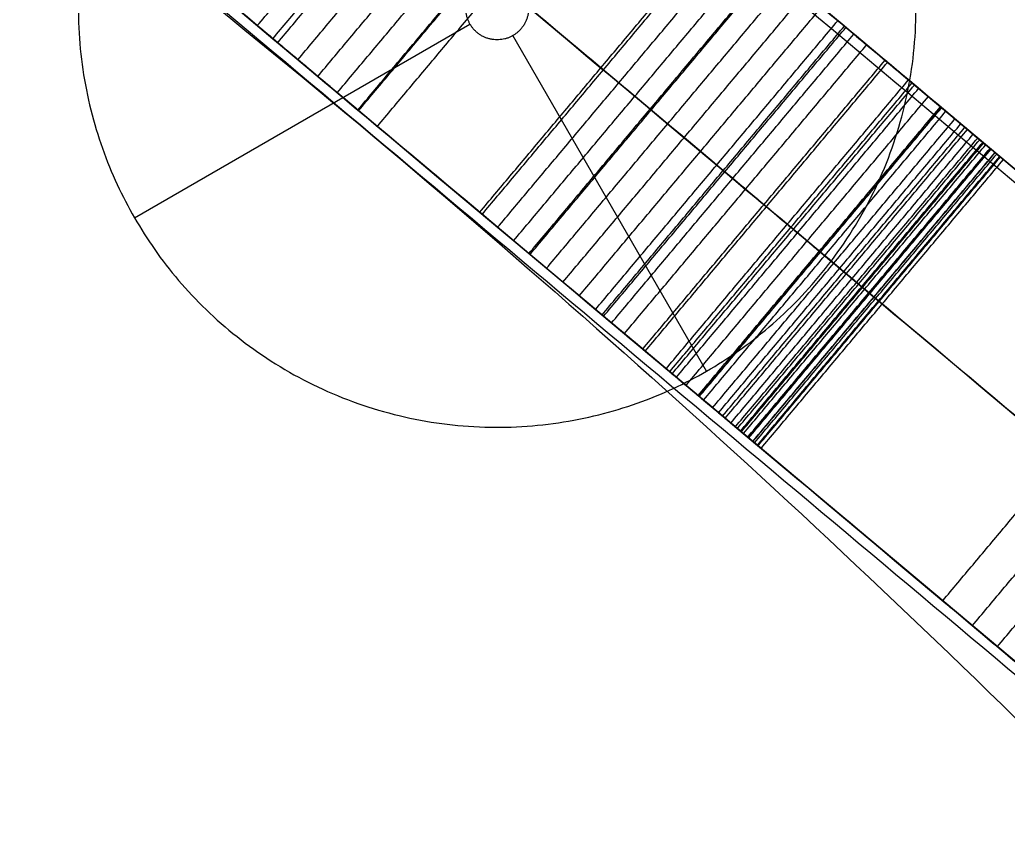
# Model space of a CAD drawing. Header units: millimetres. Extents: x -610 to 610, y -610 to 610.
# Drawn here: x 333.93 to 381.13, y 384.51 to 423.59 of the extents above; entities that cross this region are included whole.
import ezdxf

# ---------------------------------------------------------------- set-up
doc = ezdxf.new("R2010")
doc.units = ezdxf.units.MM
doc.layers.add('base', color=7, linetype='Continuous', true_color=0xffecbc)

msp = doc.modelspace()

# ---------------------------------------------------------------- linework, layer by layer
at = {"layer": 'base'}
for p, q in [((535.928, 286.834, 122.966), (227.778, 545.403, 122.966)), ((524.358, 273.045, 122.966), (216.208, 531.614, 122.966)), ((339.41, 414.135, -13.034), (355.432, 423.385, -13.034)), ((339.41, 414.135, -31.034), (355.432, 423.385, -31.034)), ((366.731, 406.815, -13.034), (357.481, 422.836, -13.034)), ((366.731, 406.815, -31.034), (357.481, 422.836, -31.034)), ((355.828, 414.459, 244.966), (355.828, 414.459, 190.199)), ((355.828, 414.459, 138.601), (355.828, 414.459, 0.966))]:
    msp.add_line(p, q, dxfattribs=at)
for centre, radius in [((0, 0, 249.466), 610), ((0, 0, 250.466), 610), ((0, 0, 243.455), 607.51), ((0, 0, 256.476), 607.51), ((0, 0, 240.966), 601.5), ((0, 0, 258.966), 601.5)]:
    msp.add_circle(centre, radius, dxfattribs=at)
at = {"layer": 'base', "extrusion": (0, 0, -1)}
for centre, radius in [((0, 0, 3.534), 610), ((0, 0, 4.534), 610), ((0, 0, -2.476), 607.51), ((0, 0, 10.545), 607.51), ((0, 0, -4.966), 601.5), ((0, 0, 13.034), 601.5)]:
    msp.add_circle(centre, radius, dxfattribs=at)
at = {"layer": 'base'}
for points, weights, degree, knots in [([(-495.198, -356.201, -4.034), (-851.399, 138.996, -4.034), (-356.201, 495.198, -4.034), (138.996, 851.399, -4.034), (495.198, 356.201, -4.034), (851.399, -138.996, -4.034), (356.201, -495.198, -4.034), (-138.996, -851.399, -4.034), (-495.198, -356.201, -4.034)], [1, 0.707106781187, 1, 0.707106781187, 1, 0.707106781187, 1, 0.707106781187, 1], 2, [0, 0, 0, 958.185759, 958.185759, 1916.371519, 1916.371519, 2874.557278, 2874.557278, 3832.743037, 3832.743037, 3832.743037]), ([(-610, 0, 249.966), (-610, -610, 249.966), (0, -610, 249.966), (610, -610, 249.966), (610, 0, 249.966), (610, 610, 249.966), (0, 610, 249.966), (-610, 610, 249.966), (-610, 0, 249.966)], [1, 0.707106781187, 1, 0.707106781187, 1, 0.707106781187, 1, 0.707106781187, 1], 2, [0, 0, 0, 958.185759, 958.185759, 1916.371519, 1916.371519, 2874.557278, 2874.557278, 3832.743037, 3832.743037, 3832.743037]), ([(32.649, -544.756, 240.966), (-510.363, -577.301, 240.966), (-544.649, -34.396, 240.966), (-578.935, 508.509, 240.966), (-36.142, 544.535, 240.966), (506.65, 580.562, 240.966), (544.417, 37.888, 240.966), (582.184, -504.785, 240.966), (39.634, -544.292, 240.966)], [1, 0.708239625255, 1, 0.708239625255, 1, 0.708239625255, 1, 0.708239625255, 1], 2, [654.018286, 654.018286, 654.018286, 1509.504571, 1509.504571, 2364.990855, 2364.990855, 3220.47714, 3220.47714, 4075.963425, 4075.963425, 4075.963425]), ([(32.649, -544.756, 244.966), (-510.363, -577.301, 244.966), (-544.649, -34.396, 244.966), (-578.935, 508.509, 244.966), (-36.142, 544.535, 244.966), (506.65, 580.562, 244.966), (544.417, 37.888, 244.966), (582.184, -504.785, 244.966), (39.634, -544.292, 244.966)], [1, 0.708239625255, 1, 0.708239625255, 1, 0.708239625255, 1, 0.708239625255, 1], 2, [654.018286, 654.018286, 654.018286, 1509.504571, 1509.504571, 2364.990855, 2364.990855, 3220.47714, 3220.47714, 4075.963425, 4075.963425, 4075.963425]), ([(32.649, -544.756, 242.966), (-510.363, -577.301, 242.966), (-544.649, -34.396, 242.966), (-578.935, 508.509, 242.966), (-36.142, 544.535, 242.966), (506.65, 580.562, 242.966), (544.417, 37.888, 242.966), (582.184, -504.785, 242.966), (39.634, -544.292, 242.966)], [1, 0.708239625255, 1, 0.708239625255, 1, 0.708239625255, 1, 0.708239625255, 1], 2, [654.018286, 654.018286, 654.018286, 1509.504571, 1509.504571, 2364.990855, 2364.990855, 3220.47714, 3220.47714, 4075.963425, 4075.963425, 4075.963425]), ([(339.41, 414.135, -13.034), (329.41, 431.456, -13.034), (346.731, 441.456, -13.034), (364.051, 451.456, -13.034), (374.051, 434.135, -13.034), (384.051, 416.815, -13.034), (366.731, 406.815, -13.034), (349.41, 396.815, -13.034), (339.41, 414.135, -13.034)], [1, 0.707106781187, 1, 0.707106781187, 1, 0.707106781187, 1, 0.707106781187, 1], 2, [0, 0, 0, 31.415927, 31.415927, 62.831853, 62.831853, 94.24778, 94.24778, 125.663706, 125.663706, 125.663706]), ([(339.41, 414.135, -31.034), (329.41, 431.456, -31.034), (346.731, 441.456, -31.034), (364.051, 451.456, -31.034), (374.051, 434.135, -31.034), (384.051, 416.815, -31.034), (366.731, 406.815, -31.034), (349.41, 396.815, -31.034), (339.41, 414.135, -31.034)], [1, 0.707106781187, 1, 0.707106781187, 1, 0.707106781187, 1, 0.707106781187, 1], 2, [0, 0, 0, 31.415927, 31.415927, 62.831853, 62.831853, 94.24778, 94.24778, 125.663706, 125.663706, 125.663706]), ([(339.41, 414.135, -22.034), (329.41, 431.456, -22.034), (346.731, 441.456, -22.034), (364.051, 451.456, -22.034), (374.051, 434.135, -22.034), (384.051, 416.815, -22.034), (366.731, 406.815, -22.034), (349.41, 396.815, -22.034), (339.41, 414.135, -22.034)], [1, 0.707106781187, 1, 0.707106781187, 1, 0.707106781187, 1, 0.707106781187, 1], 2, [0, 0, 0, 31.415927, 31.415927, 62.831853, 62.831853, 94.24778, 94.24778, 125.663706, 125.663706, 125.663706]), ([(367.466, 428.19, 138.544), (367.506, 428.157, 138.529), (367.545, 428.124, 138.514), (367.584, 428.091, 138.5), (367.828, 427.887, 138.412), (368.074, 427.68, 138.34), (368.323, 427.471, 138.284), (368.576, 427.259, 138.226), (368.831, 427.046, 138.185), (369.086, 426.831, 138.159), (369.346, 426.613, 138.132), (369.607, 426.394, 138.122), (369.868, 426.175, 138.128), (370.131, 425.954, 138.134), (370.394, 425.734, 138.155), (370.656, 425.514, 138.192), (370.919, 425.293, 138.228), (371.181, 425.073, 138.28), (371.441, 424.855, 138.345), (371.704, 424.634, 138.411), (371.965, 424.416, 138.491), (372.223, 424.199, 138.584), (372.484, 423.98, 138.678), (372.742, 423.763, 138.786), (372.997, 423.549, 138.905), (373.256, 423.332, 139.027), (373.511, 423.118, 139.162), (373.762, 422.907, 139.308), (374.277, 422.475, 139.608), (374.775, 422.057, 139.959), (375.251, 421.658, 140.354), (375.745, 421.243, 140.764), (376.216, 420.849, 141.222), (376.658, 420.477, 141.721), (377.119, 420.09, 142.243), (377.55, 419.729, 142.81), (377.946, 419.397, 143.416), (378.358, 419.051, 144.048), (378.733, 418.737, 144.723), (379.064, 418.458, 145.432), (379.411, 418.168, 146.173), (379.71, 417.916, 146.951), (379.961, 417.706, 147.754), (380.091, 417.597, 148.171), (380.208, 417.499, 148.595), (380.311, 417.412, 149.025), (380.417, 417.323, 149.466), (380.51, 417.246, 149.912), (380.588, 417.18, 150.363), (380.752, 417.042, 151.305), (380.855, 416.955, 152.264), (380.903, 416.916, 153.227), (380.963, 416.865, 154.47), (380.551, 417.211, 155.593), (379.772, 417.865, 156.31)], [1, 1, 1, 1, 1, 1, 1, 1, 1, 1, 1, 1, 1, 1, 1, 1, 1, 1, 1, 1, 1, 1, 1, 1, 1, 1, 1, 1, 1, 1, 1, 1, 1, 1, 1, 1, 1, 1, 1, 1, 1, 1, 1, 1, 1, 1, 1, 1, 1, 1, 1, 1, 0.915105733995, 0.915105733995, 1], 3, [1906.864799, 1906.864799, 1906.864799, 1906.864799, 1907.024916, 1907.024916, 1907.024916, 1908.013528, 1908.013528, 1908.013528, 1909.01806, 1909.01806, 1909.01806, 1910.039247, 1910.039247, 1910.039247, 1911.06999, 1911.06999, 1911.06999, 1912.107195, 1912.107195, 1912.107195, 1913.154889, 1913.154889, 1913.154889, 1914.216163, 1914.216163, 1914.216163, 1915.293393, 1915.293393, 1915.293393, 1917.502757, 1917.502757, 1917.502757, 1919.794297, 1919.794297, 1919.794297, 1922.183385, 1922.183385, 1922.183385, 1924.675663, 1924.675663, 1924.675663, 1927.278617, 1927.278617, 1927.278617, 1928.629144, 1928.629144, 1928.629144, 1930.015957, 1930.015957, 1930.015957, 1932.912329, 1932.912329, 1932.912329, 1936.48356, 1936.48356, 1936.48356, 1936.48356]), ([(355.432, 423.385, -13.034), (356.182, 422.086, -13.034), (357.481, 422.836, -13.034), (358.78, 423.586, -13.034), (358.03, 424.885, -13.034), (357.28, 426.184, -13.034), (355.981, 425.434, -13.034), (354.682, 424.684, -13.034), (355.432, 423.385, -13.034)], [1, 0.707106781187, 1, 0.707106781187, 1, 0.707106781187, 1, 0.707106781187, 1], 2, [125.663706, 125.663706, 125.663706, 128.019901, 128.019901, 130.376095, 130.376095, 132.73229, 132.73229, 135.088484, 135.088484, 135.088484]), ([(355.432, 423.385, -31.034), (356.182, 422.086, -31.034), (357.481, 422.836, -31.034), (358.78, 423.586, -31.034), (358.03, 424.885, -31.034), (357.28, 426.184, -31.034), (355.981, 425.434, -31.034), (354.682, 424.684, -31.034), (355.432, 423.385, -31.034)], [1, 0.707106781187, 1, 0.707106781187, 1, 0.707106781187, 1, 0.707106781187, 1], 2, [125.663706, 125.663706, 125.663706, 128.019901, 128.019901, 130.376095, 130.376095, 132.73229, 132.73229, 135.088484, 135.088484, 135.088484]), ([(355.432, 423.385, -22.034), (356.182, 422.086, -22.034), (357.481, 422.836, -22.034), (358.78, 423.586, -22.034), (358.03, 424.885, -22.034), (357.28, 426.184, -22.034), (355.981, 425.434, -22.034), (354.682, 424.684, -22.034), (355.432, 423.385, -22.034)], [1, 0.707106781187, 1, 0.707106781187, 1, 0.707106781187, 1, 0.707106781187, 1], 2, [125.663706, 125.663706, 125.663706, 128.019901, 128.019901, 130.376095, 130.376095, 132.73229, 132.73229, 135.088484, 135.088484, 135.088484]), ([(361.681, 421.296, 138.544), (361.721, 421.263, 138.529), (361.76, 421.23, 138.514), (361.799, 421.197, 138.5), (362.043, 420.993, 138.412), (362.289, 420.786, 138.34), (362.538, 420.577, 138.284), (362.791, 420.365, 138.226), (363.045, 420.151, 138.185), (363.301, 419.937, 138.159), (363.561, 419.718, 138.132), (363.822, 419.499, 138.122), (364.083, 419.281, 138.128), (364.346, 419.06, 138.134), (364.609, 418.839, 138.155), (364.871, 418.62, 138.192), (365.134, 418.399, 138.228), (365.396, 418.179, 138.28), (365.656, 417.96, 138.345), (365.919, 417.74, 138.411), (366.18, 417.521, 138.491), (366.437, 417.305, 138.584), (366.699, 417.086, 138.678), (366.957, 416.869, 138.786), (367.212, 416.655, 138.905), (367.471, 416.438, 139.027), (367.726, 416.224, 139.162), (367.977, 416.013, 139.308), (368.492, 415.581, 139.608), (368.99, 415.163, 139.959), (369.466, 414.763, 140.354), (369.96, 414.349, 140.764), (370.431, 413.954, 141.222), (370.873, 413.583, 141.721), (371.334, 413.196, 142.243), (371.765, 412.834, 142.81), (372.161, 412.503, 143.416), (372.573, 412.156, 144.048), (372.948, 411.842, 144.723), (373.279, 411.564, 145.432), (373.626, 411.273, 146.173), (373.925, 411.022, 146.951), (374.176, 410.812, 147.754), (374.306, 410.703, 148.171), (374.423, 410.605, 148.595), (374.526, 410.518, 149.025), (374.632, 410.429, 149.466), (374.725, 410.351, 149.912), (374.803, 410.285, 150.363), (374.967, 410.148, 151.305), (375.07, 410.061, 152.264), (375.117, 410.022, 153.227), (375.178, 409.971, 154.47), (374.766, 410.316, 155.593), (373.987, 410.97, 156.31)], [1, 1, 1, 1, 1, 1, 1, 1, 1, 1, 1, 1, 1, 1, 1, 1, 1, 1, 1, 1, 1, 1, 1, 1, 1, 1, 1, 1, 1, 1, 1, 1, 1, 1, 1, 1, 1, 1, 1, 1, 1, 1, 1, 1, 1, 1, 1, 1, 1, 1, 1, 1, 0.915105733995, 0.915105733995, 1], 3, [1906.864799, 1906.864799, 1906.864799, 1906.864799, 1907.024916, 1907.024916, 1907.024916, 1908.013528, 1908.013528, 1908.013528, 1909.01806, 1909.01806, 1909.01806, 1910.039247, 1910.039247, 1910.039247, 1911.06999, 1911.06999, 1911.06999, 1912.107195, 1912.107195, 1912.107195, 1913.154889, 1913.154889, 1913.154889, 1914.216163, 1914.216163, 1914.216163, 1915.293393, 1915.293393, 1915.293393, 1917.502757, 1917.502757, 1917.502757, 1919.794297, 1919.794297, 1919.794297, 1922.183385, 1922.183385, 1922.183385, 1924.675663, 1924.675663, 1924.675663, 1927.278617, 1927.278617, 1927.278617, 1928.629144, 1928.629144, 1928.629144, 1930.015957, 1930.015957, 1930.015957, 1932.912329, 1932.912329, 1932.912329, 1936.48356, 1936.48356, 1936.48356, 1936.48356]), ([(355.896, 414.401, 138.544), (355.935, 414.369, 138.529), (355.975, 414.336, 138.514), (356.014, 414.302, 138.5), (356.258, 414.098, 138.412), (356.504, 413.891, 138.34), (356.753, 413.683, 138.284), (357.006, 413.471, 138.226), (357.26, 413.257, 138.185), (357.516, 413.042, 138.159), (357.776, 412.824, 138.132), (358.037, 412.605, 138.122), (358.298, 412.386, 138.128), (358.561, 412.165, 138.134), (358.824, 411.945, 138.155), (359.086, 411.725, 138.192), (359.349, 411.504, 138.228), (359.611, 411.284, 138.28), (359.871, 411.066, 138.345), (360.134, 410.846, 138.411), (360.394, 410.627, 138.491), (360.652, 410.411, 138.584), (360.914, 410.191, 138.678), (361.172, 409.975, 138.786), (361.427, 409.761, 138.905), (361.686, 409.543, 139.027), (361.941, 409.329, 139.162), (362.192, 409.118, 139.308), (362.707, 408.686, 139.608), (363.205, 408.269, 139.959), (363.681, 407.869, 140.354), (364.175, 407.455, 140.764), (364.645, 407.06, 141.222), (365.088, 406.689, 141.721), (365.549, 406.302, 142.243), (365.98, 405.94, 142.81), (366.376, 405.608, 143.416), (366.788, 405.262, 144.048), (367.163, 404.948, 144.723), (367.494, 404.67, 145.432), (367.84, 404.379, 146.173), (368.14, 404.127, 146.951), (368.391, 403.917, 147.754), (368.521, 403.808, 148.171), (368.637, 403.71, 148.595), (368.741, 403.623, 149.025), (368.847, 403.534, 149.466), (368.94, 403.457, 149.912), (369.018, 403.391, 150.363), (369.182, 403.253, 151.305), (369.285, 403.167, 152.264), (369.332, 403.127, 153.227), (369.393, 403.076, 154.47), (368.981, 403.422, 155.593), (368.202, 404.076, 156.31)], [1, 1, 1, 1, 1, 1, 1, 1, 1, 1, 1, 1, 1, 1, 1, 1, 1, 1, 1, 1, 1, 1, 1, 1, 1, 1, 1, 1, 1, 1, 1, 1, 1, 1, 1, 1, 1, 1, 1, 1, 1, 1, 1, 1, 1, 1, 1, 1, 1, 1, 1, 1, 0.915105733995, 0.915105733995, 1], 3, [1906.864799, 1906.864799, 1906.864799, 1906.864799, 1907.024916, 1907.024916, 1907.024916, 1908.013528, 1908.013528, 1908.013528, 1909.01806, 1909.01806, 1909.01806, 1910.039247, 1910.039247, 1910.039247, 1911.06999, 1911.06999, 1911.06999, 1912.107195, 1912.107195, 1912.107195, 1913.154889, 1913.154889, 1913.154889, 1914.216163, 1914.216163, 1914.216163, 1915.293393, 1915.293393, 1915.293393, 1917.502757, 1917.502757, 1917.502757, 1919.794297, 1919.794297, 1919.794297, 1922.183385, 1922.183385, 1922.183385, 1924.675663, 1924.675663, 1924.675663, 1927.278617, 1927.278617, 1927.278617, 1928.629144, 1928.629144, 1928.629144, 1930.015957, 1930.015957, 1930.015957, 1932.912329, 1932.912329, 1932.912329, 1936.48356, 1936.48356, 1936.48356, 1936.48356]), ([(380.615, 393.66, 196.565), (379.318, 394.748, 196.565), (378.301, 395.601, 195.514), (378.005, 395.85, 193.866), (377.708, 396.099, 192.218), (378.259, 395.637, 190.686), (379.42, 394.663, 189.932)], [1, 0.855896171082, 0.855896171082, 1, 0.855896171082, 0.855896171082, 1], 3, [2097.033233, 2097.033233, 2097.033233, 2097.033233, 2101.722978, 2101.722978, 2101.722978, 2106.412723, 2106.412723, 2106.412723, 2106.412723])]:
    msp.add_rational_spline(points, weights, degree=degree, knots=knots, dxfattribs=at)
for points, degree in [([(458.169, 387.574, 240.966), (282.367, 489.074, 240.966), (106.565, 590.573, 240.966)], 2), ([(458.169, 387.574, 244.966), (282.367, 489.074, 244.966), (106.565, 590.573, 244.966)], 2), ([(458.169, 387.574, 242.966), (282.367, 489.074, 242.966), (106.565, 590.573, 242.966)], 2), ([(206.855, 562.33, 4.966), (362.361, 431.845, 4.966), (517.867, 301.36, 4.966)], 2), ([(206.855, 562.33, 0.966), (362.361, 431.845, 0.966), (517.867, 301.36, 0.966)], 2), ([(206.855, 562.33, 2.966), (362.361, 431.845, 2.966), (517.867, 301.36, 2.966)], 2), ([(507.018, 311.092, 0.966), (362.579, 432.291, 0.966), (218.14, 553.49, 0.966)], 2), ([(501.233, 304.198, 0.966), (356.794, 425.397, 0.966), (212.355, 546.595, 0.966)], 2), ([(502.951, 290.379, 4.966), (350.791, 418.056, 4.966), (198.631, 545.734, 4.966)], 2), ([(502.951, 290.379, 0.966), (350.791, 418.056, 0.966), (198.631, 545.734, 0.966)], 2), ([(502.951, 290.379, 2.966), (350.791, 418.056, 2.966), (198.631, 545.734, 2.966)], 2), ([(227.778, 545.403, 244.966), (377.897, 419.438, 244.966), (528.016, 293.473, 244.966)], 2), ([(495.448, 297.303, 0.966), (351.009, 418.502, 0.966), (206.57, 539.701, 0.966)], 2), ([(221.993, 538.508, 244.966), (372.112, 412.543, 244.966), (522.231, 286.579, 244.966)], 2), ([(216.208, 531.614, 244.966), (366.327, 405.649, 244.966), (516.446, 279.684, 244.966)], 2), ([(341.927, 437.872, 155.228), (348.512, 432.347, 149.666), (355.096, 426.821, 144.105), (361.681, 421.296, 138.544)], 3), ([(345.277, 423.312, 196.144), (351.062, 430.206, 196.144), (356.847, 437.101, 196.144)], 2), ([(346.019, 422.689, 146.886), (351.804, 429.584, 146.886), (357.589, 436.478, 146.886)], 2), ([(346.25, 422.496, 196.041), (352.035, 429.39, 196.041), (357.82, 436.285, 196.041)], 2), ([(347.214, 421.687, 195.846), (352.999, 428.581, 195.846), (358.784, 435.475, 195.846)], 2), ([(348.164, 420.889, 195.556), (353.949, 427.784, 195.556), (359.734, 434.678, 195.556)], 2), ([(349.094, 420.109, 195.163), (354.879, 427.004, 195.163), (360.664, 433.898, 195.163)], 2), ([(350.079, 419.283, 194.607), (355.864, 426.177, 194.607), (361.649, 433.071, 194.607)], 2), ([(350.114, 419.253, 194.585), (355.899, 426.148, 194.585), (361.684, 433.042, 194.585)], 2), ([(377.953, 419.391, 182.097), (372.53, 423.942, 186.26), (367.107, 428.492, 190.422), (361.684, 433.042, 194.585)], 3), ([(351.009, 418.502, 0.966), (356.794, 425.397, 0.966), (362.579, 432.291, 0.966)], 2), ([(336.142, 430.978, 155.228), (342.726, 425.452, 149.666), (349.311, 419.927, 144.105), (355.896, 414.401, 138.544)], 3), ([(355.896, 414.401, 138.544), (361.681, 421.296, 138.544), (367.466, 428.19, 138.544)], 2), ([(356.014, 414.302, 138.5), (361.799, 421.197, 138.5), (367.584, 428.091, 138.5)], 2), ([(356.753, 413.683, 138.284), (362.538, 420.577, 138.284), (368.323, 427.471, 138.284)], 2), ([(357.516, 413.042, 138.159), (363.301, 419.937, 138.159), (369.086, 426.831, 138.159)], 2), ([(358.248, 412.428, 188.341), (364.033, 419.322, 188.341), (369.818, 426.217, 188.341)], 2), ([(372.167, 412.497, 182.097), (366.745, 417.047, 186.26), (361.322, 421.598, 190.422), (355.899, 426.148, 194.585)], 3), ([(358.298, 412.386, 138.128), (364.083, 419.281, 138.128), (369.868, 426.175, 138.128)], 2), ([(359.086, 411.725, 138.192), (364.871, 418.62, 138.192), (370.656, 425.514, 138.192)], 2), ([(359.871, 411.066, 138.345), (365.656, 417.96, 138.345), (371.441, 424.855, 138.345)], 2), ([(360.652, 410.411, 138.584), (366.437, 417.305, 138.584), (372.223, 424.199, 138.584)], 2), ([(355.432, 423.385, -13.034), (355.432, 423.385, -22.034), (355.432, 423.385, -31.034)], 2), ([(361.427, 409.761, 138.905), (367.212, 416.655, 138.905), (372.997, 423.549, 138.905)], 2), ([(361.739, 409.499, 161.181), (367.524, 416.393, 161.181), (373.309, 423.288, 161.181)], 2), ([(361.813, 409.436, 161.212), (367.598, 416.331, 161.212), (373.384, 423.225, 161.212)], 2), ([(362.192, 409.118, 139.308), (367.977, 416.013, 139.308), (373.762, 422.907, 139.308)], 2), ([(379.772, 417.865, 156.31), (377.618, 419.672, 157.934), (375.463, 421.48, 159.558), (373.309, 423.288, 161.181)], 3), ([(357.481, 422.836, -13.034), (357.481, 422.836, -22.034), (357.481, 422.836, -31.034)], 2), ([(362.803, 408.606, 161.646), (368.588, 415.5, 161.646), (374.373, 422.395, 161.646)], 2), ([(363.681, 407.869, 140.354), (369.466, 414.763, 140.354), (375.251, 421.658, 140.354)], 2), ([(363.8, 407.769, 162.148), (369.585, 414.664, 162.148), (375.37, 421.558, 162.148)], 2), ([(364.798, 406.932, 162.768), (370.584, 413.826, 162.768), (376.369, 420.72, 162.768)], 2), ([(364.97, 406.787, 158.746), (370.755, 413.682, 158.746), (376.54, 420.576, 158.746)], 2), ([(365.088, 406.689, 141.721), (370.873, 413.583, 141.721), (376.658, 420.477, 141.721)], 2), ([(365.286, 406.522, 163.138), (371.071, 413.417, 163.138), (376.856, 420.311, 163.138)], 2), ([(365.747, 406.135, 163.539), (371.533, 413.03, 163.539), (377.318, 419.924, 163.539)], 2), ([(366.382, 405.602, 182.097), (360.96, 410.153, 186.26), (355.537, 414.703, 190.422), (350.114, 419.253, 194.585)], 3), ([(366.327, 405.649, 244.966), (372.112, 412.543, 244.966), (377.897, 419.438, 244.966)], 2), ([(366.376, 405.608, 143.416), (372.161, 412.503, 143.416), (377.946, 419.397, 143.416)], 2), ([(366.382, 405.602, 182.097), (372.167, 412.497, 182.097), (377.953, 419.391, 182.097)], 2), ([(366.585, 405.432, 164.435), (372.37, 412.327, 164.435), (378.155, 419.221, 164.435)], 2), ([(367.017, 405.07, 181.285), (372.802, 411.964, 181.285), (378.587, 418.859, 181.285)], 2), ([(367.301, 404.832, 165.435), (373.086, 411.726, 165.435), (378.871, 418.621, 165.435)], 2), ([(367.494, 404.67, 145.432), (373.279, 411.564, 145.432), (379.064, 418.458, 145.432)], 2), ([(367.617, 404.567, 180.303), (373.402, 411.461, 180.303), (379.187, 418.355, 180.303)], 2), ([(350.791, 418.056, 4.966), (350.791, 418.056, 2.966), (350.791, 418.056, 0.966)], 2), ([(367.889, 404.338, 166.514), (373.674, 411.233, 166.514), (379.459, 418.127, 166.514)], 2), ([(368.106, 404.156, 179.261), (373.891, 411.051, 179.261), (379.676, 417.945, 179.261)], 2), ([(368.202, 404.076, 156.31), (373.987, 410.97, 156.31), (379.772, 417.865, 156.31)], 2), ([(368.351, 403.951, 167.64), (374.136, 410.845, 167.64), (379.921, 417.74, 167.64)], 2), ([(368.391, 403.917, 147.754), (374.176, 410.812, 147.754), (379.961, 417.706, 147.754)], 2), ([(368.49, 403.834, 178.185), (374.276, 410.728, 178.185), (380.061, 417.622, 178.185)], 2), ([(368.694, 403.663, 168.785), (374.479, 410.557, 168.785), (380.265, 417.451, 168.785)], 2), ([(368.719, 403.642, 177.351), (374.504, 410.536, 177.351), (380.289, 417.431, 177.351)], 2), ([(368.741, 403.623, 149.025), (374.526, 410.518, 149.025), (380.311, 417.412, 149.025)], 2), ([(368.935, 403.461, 169.928), (374.72, 410.355, 169.928), (380.505, 417.25, 169.928)], 2), ([(368.942, 403.455, 176.253), (374.727, 410.349, 176.253), (380.512, 417.244, 176.253)], 2), ([(369.018, 403.391, 150.363), (374.803, 410.285, 150.363), (380.588, 417.18, 150.363)], 2), ([(369.156, 403.275, 171.939), (374.941, 410.17, 171.939), (380.726, 417.064, 171.939)], 2), ([(369.167, 403.266, 174.074), (374.952, 410.16, 174.074), (380.737, 417.055, 174.074)], 2), ([(369.178, 403.256, 172.474), (374.963, 410.151, 172.474), (380.749, 417.045, 172.474)], 2), ([(369.188, 403.249, 173.005), (374.973, 410.143, 173.005), (380.758, 417.037, 173.005)], 2), ([(369.332, 403.127, 153.227), (375.117, 410.022, 153.227), (380.903, 416.916, 153.227)], 2), ([(373.987, 410.97, 156.31), (371.832, 412.778, 157.934), (369.678, 414.586, 159.558), (367.524, 416.393, 161.181)], 3), ([(339.41, 414.135, -13.034), (339.41, 414.135, -22.034), (339.41, 414.135, -31.034)], 2), ([(368.202, 404.076, 156.31), (366.047, 405.884, 157.934), (363.893, 407.691, 159.558), (361.739, 409.499, 161.181)], 3), ([(378.005, 395.85, 193.866), (383.79, 402.745, 193.866), (389.575, 409.639, 193.866)], 2), ([(379.42, 394.663, 189.932), (385.205, 401.557, 189.932), (390.99, 408.451, 189.932)], 2), ([(380.615, 393.66, 196.565), (386.4, 400.555, 196.565), (392.185, 407.449, 196.565)], 2), ([(366.731, 406.815, -13.034), (366.731, 406.815, -22.034), (366.731, 406.815, -31.034)], 2), ([(379.42, 394.663, 189.932), (380.712, 393.579, 188.958), (382.004, 392.495, 187.985), (383.296, 391.411, 187.011)], 3), ([(395.205, 381.417, 196.565), (390.342, 385.498, 196.565), (385.478, 389.579, 196.565), (380.615, 393.66, 196.565)], 3)]:
    msp.add_open_spline(points, degree=degree, dxfattribs=at)
for points, knots in [([(350.114, 419.253, 194.585), (350.102, 419.263, 194.592), (350.091, 419.273, 194.6), (350.079, 419.283, 194.607), (349.759, 419.551, 194.816), (349.429, 419.828, 195), (349.094, 420.109, 195.163), (348.789, 420.365, 195.312), (348.478, 420.626, 195.442), (348.164, 420.889, 195.556), (347.851, 421.152, 195.669), (347.533, 421.419, 195.765), (347.214, 421.687, 195.846), (346.895, 421.955, 195.927), (346.573, 422.225, 195.992), (346.25, 422.496, 196.041), (345.927, 422.767, 196.091), (345.602, 423.039, 196.125), (345.277, 423.312, 196.144), (344.953, 423.584, 196.162), (344.627, 423.857, 196.165), (344.303, 424.13, 196.153), (343.978, 424.402, 196.14), (343.654, 424.673, 196.112), (343.332, 424.944, 196.067), (343.016, 425.209, 196.022), (342.702, 425.473, 195.962), (342.39, 425.734, 195.884), (342.229, 425.87, 195.843), (342.068, 426.005, 195.798), (341.908, 426.139, 195.748), (341.575, 426.418, 195.643), (341.246, 426.695, 195.515), (340.924, 426.965, 195.361), (340.584, 427.25, 195.198), (340.252, 427.529, 195.005), (339.933, 427.796, 194.78), (339.598, 428.078, 194.545), (339.277, 428.347, 194.275), (338.975, 428.6, 193.972), (338.819, 428.731, 193.815), (338.668, 428.857, 193.65), (338.523, 428.979, 193.477), (338.375, 429.103, 193.301), (338.233, 429.222, 193.117), (338.097, 429.336, 192.925), (337.959, 429.452, 192.73), (337.828, 429.563, 192.527), (337.703, 429.668, 192.318), (337.576, 429.774, 192.106), (337.455, 429.875, 191.887), (337.342, 429.97, 191.662), (337.109, 430.165, 191.201), (336.905, 430.337, 190.716), (336.727, 430.486, 190.215), (336.541, 430.642, 189.693), (336.383, 430.775, 189.153), (336.249, 430.888, 188.604), (336.106, 431.007, 188.022), (335.99, 431.105, 187.428), (335.895, 431.185, 186.829), (335.791, 431.271, 186.181), (335.712, 431.338, 185.527), (335.651, 431.389, 184.87)], [1997.650772, 1997.650772, 1997.650772, 1997.650772, 1997.701368, 1997.701368, 1997.701368, 1999.102973, 1999.102973, 1999.102973, 2000.378909, 2000.378909, 2000.378909, 2001.65321, 2001.65321, 2001.65321, 2002.927467, 2002.927467, 2002.927467, 2004.201314, 2004.201314, 2004.201314, 2005.473773, 2005.473773, 2005.473773, 2006.744279, 2006.744279, 2006.744279, 2007.987374, 2007.987374, 2007.987374, 2008.631143, 2008.631143, 2008.631143, 2009.974073, 2009.974073, 2009.974073, 2011.393194, 2011.393194, 2011.393194, 2012.883834, 2012.883834, 2012.883834, 2013.653736, 2013.653736, 2013.653736, 2014.437581, 2014.437581, 2014.437581, 2015.233808, 2015.233808, 2015.233808, 2016.041931, 2016.041931, 2016.041931, 2017.698036, 2017.698036, 2017.698036, 2019.426346, 2019.426346, 2019.426346, 2021.262003, 2021.262003, 2021.262003, 2023.246611, 2023.246611, 2023.246611, 2023.246611]), ([(373.309, 423.288, 161.181), (373.334, 423.267, 161.192), (373.359, 423.246, 161.202), (373.384, 423.225, 161.212), (373.715, 422.947, 161.352), (374.045, 422.67, 161.495), (374.373, 422.395, 161.646), (374.709, 422.113, 161.802), (375.042, 421.833, 161.967), (375.37, 421.558, 162.148), (375.71, 421.273, 162.335), (376.044, 420.992, 162.539), (376.369, 420.72, 162.768), (376.534, 420.582, 162.885), (376.697, 420.445, 163.008), (376.856, 420.311, 163.138), (377.013, 420.179, 163.265), (377.167, 420.05, 163.399), (377.318, 419.924, 163.539), (377.611, 419.678, 163.814), (377.892, 419.442, 164.112), (378.155, 419.221, 164.435), (378.41, 419.007, 164.747), (378.65, 418.806, 165.081), (378.871, 418.621, 165.435), (379.085, 418.441, 165.777), (379.281, 418.276, 166.138), (379.459, 418.127, 166.514), (379.631, 417.983, 166.876), (379.785, 417.854, 167.253), (379.921, 417.74, 167.64), (380.052, 417.63, 168.012), (380.166, 417.534, 168.395), (380.265, 417.451, 168.785), (380.359, 417.372, 169.16), (380.439, 417.305, 169.542), (380.505, 417.25, 169.928), (380.617, 417.155, 170.59), (380.689, 417.095, 171.263), (380.726, 417.064, 171.939), (380.736, 417.056, 172.117), (380.743, 417.05, 172.295), (380.749, 417.045, 172.474), (380.754, 417.041, 172.651), (380.757, 417.038, 172.828), (380.758, 417.037, 173.005), (380.76, 417.036, 173.362), (380.753, 417.041, 173.718), (380.737, 417.055, 174.074), (380.704, 417.083, 174.806), (380.631, 417.144, 175.536), (380.512, 417.244, 176.253), (380.45, 417.295, 176.623), (380.376, 417.358, 176.99), (380.289, 417.431, 177.351), (380.221, 417.488, 177.632), (380.145, 417.552, 177.911), (380.061, 417.622, 178.185), (379.947, 417.717, 178.552), (379.819, 417.825, 178.912), (379.676, 417.945, 179.261), (379.529, 418.068, 179.621), (379.366, 418.205, 179.969), (379.187, 418.355, 180.303), (379.003, 418.51, 180.646), (378.803, 418.678, 180.974), (378.587, 418.859, 181.285), (378.388, 419.026, 181.571), (378.176, 419.204, 181.843), (377.953, 419.391, 182.097)], [1946.225194, 1946.225194, 1946.225194, 1946.225194, 1946.32724, 1946.32724, 1946.32724, 1947.690361, 1947.690361, 1947.690361, 1949.085409, 1949.085409, 1949.085409, 1950.529102, 1950.529102, 1950.529102, 1951.265411, 1951.265411, 1951.265411, 1951.989469, 1951.989469, 1951.989469, 1953.403471, 1953.403471, 1953.403471, 1954.773515, 1954.773515, 1954.773515, 1956.098519, 1956.098519, 1956.098519, 1957.376491, 1957.376491, 1957.376491, 1958.606696, 1958.606696, 1958.606696, 1959.793059, 1959.793059, 1959.793059, 1961.826634, 1961.826634, 1961.826634, 1962.361907, 1962.361907, 1962.361907, 1962.89374, 1962.89374, 1962.89374, 1963.962918, 1963.962918, 1963.962918, 1966.163768, 1966.163768, 1966.163768, 1967.300024, 1967.300024, 1967.300024, 1968.185586, 1968.185586, 1968.185586, 1969.374178, 1969.374178, 1969.374178, 1970.596316, 1970.596316, 1970.596316, 1971.853083, 1971.853083, 1971.853083, 1973.014281, 1973.014281, 1973.014281, 1973.014281]), ([(367.524, 416.393, 161.181), (367.549, 416.372, 161.192), (367.574, 416.352, 161.202), (367.598, 416.331, 161.212), (367.93, 416.053, 161.352), (368.26, 415.775, 161.495), (368.588, 415.5, 161.646), (368.924, 415.219, 161.802), (369.257, 414.939, 161.967), (369.585, 414.664, 162.148), (369.925, 414.379, 162.335), (370.259, 414.098, 162.539), (370.584, 413.826, 162.768), (370.749, 413.687, 162.885), (370.912, 413.551, 163.008), (371.071, 413.417, 163.138), (371.228, 413.285, 163.265), (371.382, 413.156, 163.399), (371.533, 413.03, 163.539), (371.826, 412.783, 163.814), (372.107, 412.548, 164.112), (372.37, 412.327, 164.435), (372.625, 412.113, 164.747), (372.865, 411.912, 165.081), (373.086, 411.726, 165.435), (373.3, 411.547, 165.777), (373.496, 411.382, 166.138), (373.674, 411.233, 166.514), (373.846, 411.089, 166.876), (374, 410.96, 167.253), (374.136, 410.845, 167.64), (374.267, 410.735, 168.012), (374.381, 410.639, 168.395), (374.479, 410.557, 168.785), (374.574, 410.477, 169.16), (374.654, 410.41, 169.542), (374.72, 410.355, 169.928), (374.832, 410.261, 170.59), (374.904, 410.201, 171.263), (374.941, 410.17, 171.939), (374.951, 410.161, 172.117), (374.958, 410.155, 172.295), (374.963, 410.151, 172.474), (374.969, 410.146, 172.651), (374.972, 410.144, 172.828), (374.973, 410.143, 173.005), (374.975, 410.141, 173.362), (374.968, 410.147, 173.718), (374.952, 410.16, 174.074), (374.919, 410.188, 174.806), (374.846, 410.249, 175.536), (374.727, 410.349, 176.253), (374.665, 410.401, 176.623), (374.591, 410.463, 176.99), (374.504, 410.536, 177.351), (374.436, 410.593, 177.632), (374.36, 410.657, 177.911), (374.276, 410.728, 178.185), (374.162, 410.823, 178.552), (374.034, 410.93, 178.912), (373.891, 411.051, 179.261), (373.744, 411.174, 179.621), (373.581, 411.311, 179.969), (373.402, 411.461, 180.303), (373.218, 411.615, 180.646), (373.018, 411.783, 180.974), (372.802, 411.964, 181.285), (372.603, 412.131, 181.571), (372.391, 412.309, 181.843), (372.167, 412.497, 182.097)], [1946.225194, 1946.225194, 1946.225194, 1946.225194, 1946.32724, 1946.32724, 1946.32724, 1947.690361, 1947.690361, 1947.690361, 1949.085409, 1949.085409, 1949.085409, 1950.529102, 1950.529102, 1950.529102, 1951.265411, 1951.265411, 1951.265411, 1951.989469, 1951.989469, 1951.989469, 1953.403471, 1953.403471, 1953.403471, 1954.773515, 1954.773515, 1954.773515, 1956.098519, 1956.098519, 1956.098519, 1957.376491, 1957.376491, 1957.376491, 1958.606696, 1958.606696, 1958.606696, 1959.793059, 1959.793059, 1959.793059, 1961.826634, 1961.826634, 1961.826634, 1962.361907, 1962.361907, 1962.361907, 1962.89374, 1962.89374, 1962.89374, 1963.962918, 1963.962918, 1963.962918, 1966.163768, 1966.163768, 1966.163768, 1967.300024, 1967.300024, 1967.300024, 1968.185586, 1968.185586, 1968.185586, 1969.374178, 1969.374178, 1969.374178, 1970.596316, 1970.596316, 1970.596316, 1971.853083, 1971.853083, 1971.853083, 1973.014281, 1973.014281, 1973.014281, 1973.014281]), ([(361.739, 409.499, 161.181), (361.764, 409.478, 161.192), (361.789, 409.457, 161.202), (361.813, 409.436, 161.212), (362.145, 409.158, 161.352), (362.475, 408.881, 161.495), (362.803, 408.606, 161.646), (363.139, 408.324, 161.802), (363.472, 408.045, 161.967), (363.8, 407.769, 162.148), (364.14, 407.484, 162.335), (364.474, 407.204, 162.539), (364.798, 406.932, 162.768), (364.964, 406.793, 162.885), (365.127, 406.656, 163.008), (365.286, 406.522, 163.138), (365.443, 406.391, 163.265), (365.597, 406.261, 163.399), (365.747, 406.135, 163.539), (366.041, 405.889, 163.814), (366.321, 405.654, 164.112), (366.585, 405.432, 164.435), (366.84, 405.218, 164.747), (367.08, 405.017, 165.081), (367.301, 404.832, 165.435), (367.515, 404.652, 165.777), (367.711, 404.487, 166.138), (367.889, 404.338, 166.514), (368.061, 404.194, 166.876), (368.215, 404.065, 167.253), (368.351, 403.951, 167.64), (368.482, 403.841, 168.012), (368.596, 403.745, 168.395), (368.694, 403.663, 168.785), (368.789, 403.583, 169.16), (368.869, 403.516, 169.542), (368.935, 403.461, 169.928), (369.047, 403.366, 170.59), (369.119, 403.306, 171.263), (369.156, 403.275, 171.939), (369.166, 403.267, 172.117), (369.173, 403.261, 172.295), (369.178, 403.256, 172.474), (369.184, 403.252, 172.651), (369.187, 403.249, 172.828), (369.188, 403.249, 173.005), (369.19, 403.247, 173.362), (369.183, 403.253, 173.718), (369.167, 403.266, 174.074), (369.134, 403.294, 174.806), (369.061, 403.355, 175.536), (368.942, 403.455, 176.253), (368.88, 403.507, 176.623), (368.806, 403.569, 176.99), (368.719, 403.642, 177.351), (368.651, 403.699, 177.632), (368.575, 403.763, 177.911), (368.49, 403.834, 178.185), (368.377, 403.929, 178.552), (368.249, 404.036, 178.912), (368.106, 404.156, 179.261), (367.959, 404.28, 179.621), (367.796, 404.417, 179.969), (367.617, 404.567, 180.303), (367.433, 404.721, 180.646), (367.233, 404.889, 180.974), (367.017, 405.07, 181.285), (366.818, 405.237, 181.571), (366.606, 405.415, 181.843), (366.382, 405.602, 182.097)], [1946.225194, 1946.225194, 1946.225194, 1946.225194, 1946.32724, 1946.32724, 1946.32724, 1947.690361, 1947.690361, 1947.690361, 1949.085409, 1949.085409, 1949.085409, 1950.529102, 1950.529102, 1950.529102, 1951.265411, 1951.265411, 1951.265411, 1951.989469, 1951.989469, 1951.989469, 1953.403471, 1953.403471, 1953.403471, 1954.773515, 1954.773515, 1954.773515, 1956.098519, 1956.098519, 1956.098519, 1957.376491, 1957.376491, 1957.376491, 1958.606696, 1958.606696, 1958.606696, 1959.793059, 1959.793059, 1959.793059, 1961.826634, 1961.826634, 1961.826634, 1962.361907, 1962.361907, 1962.361907, 1962.89374, 1962.89374, 1962.89374, 1963.962918, 1963.962918, 1963.962918, 1966.163768, 1966.163768, 1966.163768, 1967.300024, 1967.300024, 1967.300024, 1968.185586, 1968.185586, 1968.185586, 1969.374178, 1969.374178, 1969.374178, 1970.596316, 1970.596316, 1970.596316, 1971.853083, 1971.853083, 1971.853083, 1973.014281, 1973.014281, 1973.014281, 1973.014281])]:
    msp.add_open_spline(points, degree=3, knots=knots, dxfattribs=at)

doc.saveas('drawing.dxf')
